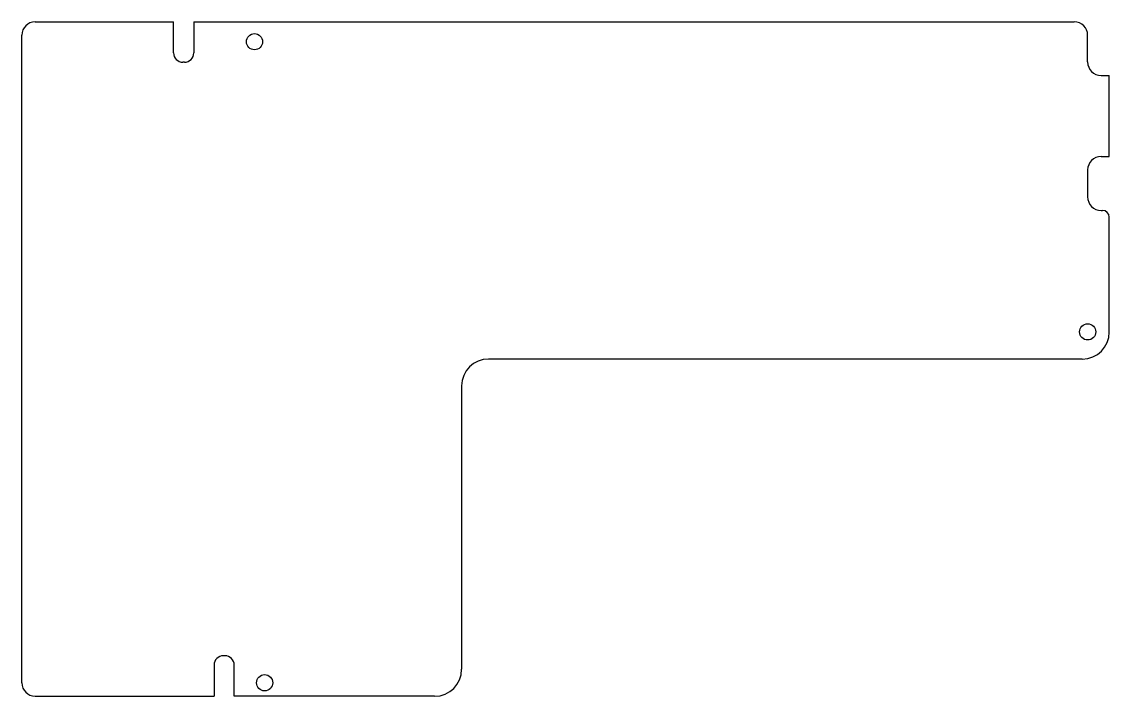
# Model space of a CAD drawing. Extents: x 0 to 80.6, y 0 to 50.
import ezdxf

# ---------------------------------------------------------------- set-up
doc = ezdxf.new("R2010")
doc.units = 0
doc.layers.add('20', color=31, linetype='CONTINUOUS')

msp = doc.modelspace()

# ---------------------------------------------------------------- linework, layer by layer
at = {"layer": '20'}
for p, q in [((1, 49.98), (11.25, 49.98)), ((11.25, 47.68), (11.25, 49.98)), ((12.75, 49.98), (78, 49.98)), ((12.75, 49.98), (12.75, 47.68)), ((0, 1), (0, 48.98)), ((79, 47), (79, 48.98)), ((12.05, 46.98), (11.95, 46.98)), ((80, 46), (80.6, 46)), ((80.6, 40), (80.6, 46)), ((80, 40), (80.6, 40)), ((79, 39), (79, 37)), ((80, 36), (80.1, 36)), ((80.6, 26.99), (80.6, 35.5)), ((78.6, 24.99), (34.6, 24.99)), ((32.6, 22.99), (32.6, 2)), ((15.05, 3), (14.95, 3)), ((14.25, 2.3), (14.25, 0)), ((15.75, 0), (15.75, 2.3)), ((1, 0), (14.25, 0)), ((30.6, 0), (15.75, 0))]:
    msp.add_line(p, q, dxfattribs=at)
for centre in [(17.25, 48.5), (79, 27), (18, 1)]:
    msp.add_circle(centre, 0.6, dxfattribs=at)
for centre, radius, start, end in [((1, 48.98), 1, 90, 180), ((78, 48.98), 1, 0, 90), ((11.95, 47.68), 0.7, 180, 270), ((12.05, 47.68), 0.7, 270, 0), ((80, 47), 1, 180, 270), ((80, 39), 1, 90, 180), ((80, 37), 1, 180, 270), ((80.1, 35.5), 0.5, 0, 90), ((78.6, 26.99), 2, 270, 0), ((34.6, 22.99), 2, 90, 180), ((14.95, 2.3), 0.7, 90, 180), ((15.05, 2.3), 0.7, 0, 90), ((30.6, 2), 2, 270, 0), ((1, 1), 1, 180, 270)]:
    msp.add_arc(centre, radius, start, end, dxfattribs=at)

doc.saveas('drawing.dxf')
